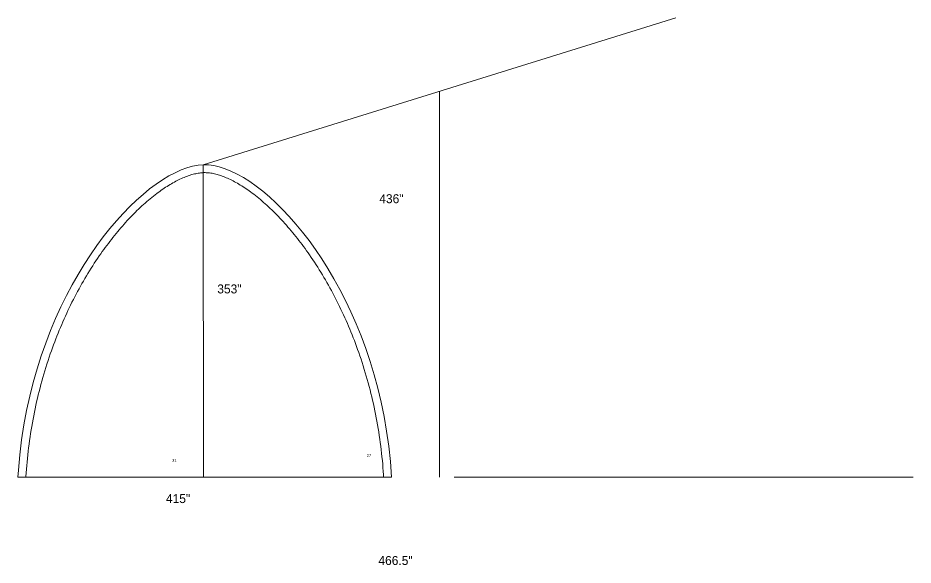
# Model space of a CAD drawing. Header units: inches. Extents: x -92.2 to -0.8, y -5886.5 to -5847.2.
# Drawn here: x -21.61 to -11.08, y -5868.47 to -5862.03 of the extents above; entities that cross this region are included whole.
import ezdxf

# ---------------------------------------------------------------- set-up
doc = ezdxf.new("R2010")
doc.units = ezdxf.units.IN
doc.header["$LTSCALE"] = 0.2
doc.header["$MEASUREMENT"] = 0
doc.layers.add('NAILERS', color=7, linetype='Continuous', lineweight=0)
doc.layers.add('None', color=7, linetype='Continuous', lineweight=0)
doc.styles.add('Tw Cen MT', font='Tw Cen MT')

msp = doc.modelspace()

# ---------------------------------------------------------------- linework, layer by layer
at = {"layer": 'NAILERS', "color": 250, "lineweight": 0}
msp.add_lwpolyline([(-17.211375, -5867.431856), (-17.225426, -5867.248692), (-17.245007, -5867.069032), (-17.26987, -5866.892978), (-17.299765, -5866.720628), (-17.334446, -5866.552081), (-17.373663, -5866.387437), (-17.417167, -5866.226793), (-17.464711, -5866.070251), (-17.516045, -5865.917908), (-17.570921, -5865.769864), (-17.629091, -5865.626217), (-17.690306, -5865.487068), (-17.754318, -5865.352515), (-17.820877, -5865.222657), (-17.889736, -5865.097594), (-17.960646, -5864.977424), (-18.033359, -5864.862247), (-18.107625, -5864.752161), (-18.183197, -5864.647267), (-18.259826, -5864.547662), (-18.337264, -5864.453447), (-18.415261, -5864.36472), (-18.49357, -5864.281581), (-18.571941, -5864.204128), (-18.650127, -5864.132461), (-18.727879, -5864.066678), (-18.804948, -5864.00688), (-18.881087, -5863.953165), (-18.956045, -5863.905632), (-19.029575, -5863.86438), (-19.101428, -5863.829508), (-19.171357, -5863.801117), (-19.239111, -5863.779303), (-19.304443, -5863.764168), (-19.367105, -5863.75581), (-19.4271, -5863.754327), (-19.488541, -5863.75975), (-19.552759, -5863.771993), (-19.619506, -5863.790957), (-19.688534, -5863.816541), (-19.759593, -5863.848648), (-19.832436, -5863.887177), (-19.906813, -5863.932031), (-19.982477, -5863.983109), (-20.059179, -5864.040312), (-20.13667, -5864.103542), (-20.214701, -5864.172699), (-20.293025, -5864.247685), (-20.371393, -5864.328399), (-20.449555, -5864.414744), (-20.527264, -5864.506619), (-20.604272, -5864.603926), (-20.680328, -5864.706565), (-20.755186, -5864.814438), (-20.828597, -5864.927445), (-20.900311, -5865.045487), (-20.970081, -5865.168466), (-21.037658, -5865.296281), (-21.102793, -5865.428834), (-21.165238, -5865.566025), (-21.224745, -5865.707757), (-21.281064, -5865.853928), (-21.333948, -5866.004441), (-21.383148, -5866.159196), (-21.428415, -5866.318094), (-21.4695, -5866.481036), (-21.506156, -5866.647922), (-21.538134, -5866.818655), (-21.565184, -5866.993134), (-21.58706, -5867.17126), (-21.603511, -5867.352934), (-21.608769, -5867.431858), (-21.608312, -5867.431873), (-21.607452, -5867.431899), (-21.606215, -5867.431937), (-21.604625, -5867.431986), (-21.602707, -5867.432045), (-21.600486, -5867.432113), (-21.597986, -5867.43219), (-21.595232, -5867.432275), (-21.592249, -5867.432366), (-21.589061, -5867.432464), (-21.585693, -5867.432568), (-21.58217, -5867.432676), (-21.578516, -5867.432789), (-21.574757, -5867.432904), (-21.570916, -5867.433022), (-21.567019, -5867.433142), (-21.56309, -5867.433263), (-21.559154, -5867.433384), (-21.555236, -5867.433504), (-21.55136, -5867.433623), (-21.547551, -5867.433741), (-21.543834, -5867.433855), (-21.540233, -5867.433966), (-21.536774, -5867.434072), (-21.53348, -5867.434173), (-21.530376, -5867.434269), (-21.527488, -5867.434357), (-21.52484, -5867.434439), (-21.522457, -5867.434512), (-21.520362, -5867.434577), (-21.518582, -5867.434631), (-21.51714, -5867.434676), (-21.516062, -5867.434709), (-21.515372, -5867.43473), (-21.515095, -5867.434738), (-21.515085, -5867.434669), (-21.51508, -5867.434587), (-21.515074, -5867.434506), (-21.515069, -5867.434424), (-21.515063, -5867.434343), (-21.515058, -5867.434262), (-21.515053, -5867.434182), (-21.515048, -5867.434101), (-21.515044, -5867.43402), (-21.515039, -5867.43394), (-21.515034, -5867.433859), (-21.51503, -5867.433779), (-21.515025, -5867.433698), (-21.515021, -5867.433618), (-21.515016, -5867.433538), (-21.515012, -5867.433457), (-21.515007, -5867.433377), (-21.515003, -5867.433297), (-21.514999, -5867.433217), (-21.514994, -5867.433137), (-21.51499, -5867.433056), (-21.514985, -5867.432976), (-21.514981, -5867.432896), (-21.514976, -5867.432816), (-21.514972, -5867.432735), (-21.514967, -5867.432655), (-21.514963, -5867.432574), (-21.514958, -5867.432494), (-21.514953, -5867.432413), (-21.514948, -5867.432332), (-21.514943, -5867.432251), (-21.514938, -5867.43217), (-21.514932, -5867.432089), (-21.514927, -5867.432008), (-21.514921, -5867.431926), (-21.514537, -5867.42576), (-21.511701, -5867.383119), (-21.508544, -5867.340541), (-21.505069, -5867.298027), (-21.501274, -5867.255579), (-21.497161, -5867.213199), (-21.492729, -5867.170889), (-21.48798, -5867.12865), (-21.482912, -5867.086484), (-21.477528, -5867.044393), (-21.471827, -5867.002378), (-21.465809, -5866.960443), (-21.459475, -5866.918588), (-21.452826, -5866.876815), (-21.44586, -5866.835126), (-21.43858, -5866.793524), (-21.430985, -5866.752008), (-21.423076, -5866.710583), (-21.414853, -5866.669249), (-21.406316, -5866.628007), (-21.397465, -5866.586861), (-21.388302, -5866.545812), (-21.378826, -5866.504861), (-21.369038, -5866.46401), (-21.358938, -5866.423262), (-21.348527, -5866.382617), (-21.337804, -5866.342079), (-21.326771, -5866.301648), (-21.315427, -5866.261326), (-21.303773, -5866.221116), (-21.291809, -5866.181019), (-21.279536, -5866.141036), (-21.266954, -5866.101171), (-21.254063, -5866.061423), (-21.240864, -5866.021797), (-21.227357, -5865.982292), (-21.214203, -5865.94477), (-21.201687, -5865.909878), (-21.188954, -5865.875149), (-21.176005, -5865.840582), (-21.162841, -5865.80618), (-21.149462, -5865.771945), (-21.135869, -5865.737876), (-21.122063, -5865.703977), (-21.108044, -5865.670248), (-21.093814, -5865.63669), (-21.079372, -5865.603306), (-21.06472, -5865.570096), (-21.049858, -5865.537062), (-21.034786, -5865.504205), (-21.019507, -5865.471526), (-21.004019, -5865.439028), (-20.988324, -5865.406711), (-20.972424, -5865.374577), (-20.956317, -5865.342628), (-20.940005, -5865.310864), (-20.923489, -5865.279286), (-20.90677, -5865.247898), (-20.889847, -5865.216699), (-20.872723, -5865.185691), (-20.855396, -5865.154876), (-20.837869, -5865.124255), (-20.820142, -5865.093829), (-20.802215, -5865.0636), (-20.78409, -5865.033569), (-20.765766, -5865.003738), (-20.747245, -5864.974107), (-20.728527, -5864.944679), (-20.709614, -5864.915455), (-20.690504, -5864.886436), (-20.671201, -5864.857623), (-20.651703, -5864.829019), (-20.633601, -5864.802894), (-20.616012, -5864.777909), (-20.598315, -5864.753163), (-20.580512, -5864.72866), (-20.562608, -5864.704403), (-20.544605, -5864.680395), (-20.526507, -5864.656641), (-20.508318, -5864.633143), (-20.49004, -5864.609906), (-20.471676, -5864.586932), (-20.453231, -5864.564226), (-20.434707, -5864.541792), (-20.416108, -5864.519631), (-20.397437, -5864.497749), (-20.378698, -5864.476149), (-20.359893, -5864.454834), (-20.341026, -5864.433809), (-20.3221, -5864.413075), (-20.303118, -5864.392638), (-20.284085, -5864.3725), (-20.265003, -5864.352666), (-20.245875, -5864.333139), (-20.226705, -5864.313922), (-20.207496, -5864.295019), (-20.188252, -5864.276433), (-20.168975, -5864.258169), (-20.14967, -5864.240229), (-20.130338, -5864.222618), (-20.110984, -5864.205338), (-20.091612, -5864.188394), (-20.072223, -5864.171789), (-20.052822, -5864.155526), (-20.033412, -5864.13961), (-20.013996, -5864.124044), (-19.994577, -5864.10883), (-19.97516, -5864.093974), (-19.957537, -5864.080807), (-19.939963, -5864.067978), (-19.922443, -5864.055488), (-19.904982, -5864.043341), (-19.887585, -5864.031537), (-19.870256, -5864.020079), (-19.853001, -5864.00897), (-19.835824, -5863.998211), (-19.81873, -5863.987804), (-19.801725, -5863.977752), (-19.784812, -5863.968057), (-19.767997, -5863.95872), (-19.751284, -5863.949745), (-19.734679, -5863.941132), (-19.718186, -5863.932885), (-19.701811, -5863.925005), (-19.685557, -5863.917495), (-19.66943, -5863.910356), (-19.653436, -5863.90359), (-19.637577, -5863.897201), (-19.621861, -5863.891189), (-19.60629, -5863.885558), (-19.590871, -5863.880309), (-19.575608, -5863.875444), (-19.560506, -5863.870965), (-19.54557, -5863.866875), (-19.530804, -5863.863175), (-19.516214, -5863.859869), (-19.501804, -5863.856957), (-19.48758, -5863.854442), (-19.473545, -5863.852327), (-19.459706, -5863.850613), (-19.446066, -5863.849302), (-19.432631, -5863.848396), (-19.419406, -5863.847899), (-19.406377, -5863.847811), (-19.393243, -5863.848133), (-19.379897, -5863.848864), (-19.366345, -5863.850001), (-19.35259, -5863.851543), (-19.338639, -5863.853487), (-19.324495, -5863.855831), (-19.310164, -5863.858573), (-19.295651, -5863.86171), (-19.28096, -5863.865241), (-19.266096, -5863.869164), (-19.251064, -5863.873477), (-19.23587, -5863.878176), (-19.220517, -5863.883261), (-19.205011, -5863.888729), (-19.189356, -5863.894578), (-19.173558, -5863.900806), (-19.157621, -5863.90741), (-19.14155, -5863.914389), (-19.125351, -5863.921741), (-19.109027, -5863.929463), (-19.092584, -5863.937553), (-19.076026, -5863.946009), (-19.059359, -5863.954829), (-19.042587, -5863.964011), (-19.025716, -5863.973553), (-19.008749, -5863.983453), (-18.991692, -5863.993707), (-18.974551, -5864.004316), (-18.957328, -5864.015275), (-18.940031, -5864.026584), (-18.922662, -5864.03824), (-18.905228, -5864.05024), (-18.887733, -5864.062583), (-18.870182, -5864.075267), (-18.852579, -5864.08829), (-18.833925, -5864.102419), (-18.814506, -5864.11748), (-18.795089, -5864.132896), (-18.775676, -5864.148663), (-18.756271, -5864.164777), (-18.736876, -5864.181236), (-18.717496, -5864.198035), (-18.698134, -5864.215171), (-18.678792, -5864.232641), (-18.659475, -5864.25044), (-18.640185, -5864.268566), (-18.620926, -5864.287014), (-18.601701, -5864.305782), (-18.582514, -5864.324865), (-18.563367, -5864.344259), (-18.544265, -5864.363963), (-18.525209, -5864.383971), (-18.506205, -5864.40428), (-18.487254, -5864.424887), (-18.46836, -5864.445788), (-18.449527, -5864.466979), (-18.430758, -5864.488457), (-18.412056, -5864.510219), (-18.393425, -5864.532261), (-18.374867, -5864.554578), (-18.356386, -5864.577168), (-18.337986, -5864.600028), (-18.319669, -5864.623152), (-18.30144, -5864.646539), (-18.2833, -5864.670184), (-18.265254, -5864.694083), (-18.247305, -5864.718234), (-18.229456, -5864.742632), (-18.211711, -5864.767274), (-18.194072, -5864.792157), (-18.176543, -5864.817277), (-18.157282, -5864.845338), (-18.1379, -5864.874062), (-18.118712, -5864.902993), (-18.099719, -5864.932129), (-18.080921, -5864.96147), (-18.062319, -5864.991014), (-18.043914, -5865.020759), (-18.025706, -5865.050705), (-18.007696, -5865.080849), (-17.989886, -5865.111191), (-17.972274, -5865.141729), (-17.954863, -5865.172461), (-17.937653, -5865.203386), (-17.920645, -5865.234503), (-17.903839, -5865.265811), (-17.887236, -5865.297307), (-17.870837, -5865.328992), (-17.854643, -5865.360862), (-17.838654, -5865.392917), (-17.82287, -5865.425156), (-17.807294, -5865.457577), (-17.791924, -5865.490178), (-17.776763, -5865.522958), (-17.761811, -5865.555917), (-17.747068, -5865.589051), (-17.732535, -5865.622361), (-17.718213, -5865.655845), (-17.704103, -5865.689501), (-17.690205, -5865.723327), (-17.67652, -5865.757323), (-17.663048, -5865.791487), (-17.649792, -5865.825818), (-17.63675, -5865.860314), (-17.623924, -5865.894974), (-17.611315, -5865.929797), (-17.598707, -5865.965399), (-17.585068, -5866.004851), (-17.571736, -5866.044426), (-17.558713, -5866.084122), (-17.545999, -5866.123937), (-17.533593, -5866.163869), (-17.521497, -5866.203918), (-17.50971, -5866.24408), (-17.498234, -5866.284354), (-17.487067, -5866.324738), (-17.476212, -5866.365231), (-17.465667, -5866.40583), (-17.455434, -5866.446534), (-17.445512, -5866.487341), (-17.435903, -5866.528249), (-17.426606, -5866.569257), (-17.417622, -5866.610362), (-17.408951, -5866.651562), (-17.400594, -5866.692857), (-17.392551, -5866.734244), (-17.384822, -5866.775721), (-17.377408, -5866.817286), (-17.370309, -5866.858938), (-17.363525, -5866.900675), (-17.357057, -5866.942495), (-17.350905, -5866.984396), (-17.34507, -5867.026377), (-17.339551, -5867.068435), (-17.33435, -5867.110569), (-17.329466, -5867.152777), (-17.3249, -5867.195058), (-17.320652, -5867.237408), (-17.316724, -5867.279827), (-17.313114, -5867.322313), (-17.309823, -5867.364864), (-17.306852, -5867.407478), (-17.305296, -5867.431891), (-17.30529, -5867.431973), (-17.305284, -5867.432054), (-17.305279, -5867.432135), (-17.305274, -5867.432216), (-17.305269, -5867.432297), (-17.305264, -5867.432378), (-17.305259, -5867.432459), (-17.305254, -5867.43254), (-17.305249, -5867.43262), (-17.305245, -5867.432701), (-17.30524, -5867.432781), (-17.305236, -5867.432861), (-17.305231, -5867.432942), (-17.305227, -5867.433022), (-17.305222, -5867.433102), (-17.305218, -5867.433182), (-17.305213, -5867.433263), (-17.305209, -5867.433343), (-17.305205, -5867.433423), (-17.3052, -5867.433503), (-17.305196, -5867.433584), (-17.305192, -5867.433664), (-17.305187, -5867.433744), (-17.305182, -5867.433825), (-17.305178, -5867.433905), (-17.305173, -5867.433986), (-17.305168, -5867.434066), (-17.305164, -5867.434147), (-17.305159, -5867.434228), (-17.305154, -5867.434309), (-17.305148, -5867.43439), (-17.305143, -5867.434471), (-17.305138, -5867.434552), (-17.305132, -5867.434634), (-17.305127, -5867.434715), (-17.305014, -5867.434735), (-17.304498, -5867.434719), (-17.303583, -5867.434691), (-17.302294, -5867.434652), (-17.300656, -5867.434601), (-17.298693, -5867.434541), (-17.29643, -5867.434471), (-17.293892, -5867.434393), (-17.291104, -5867.434308), (-17.28809, -5867.434215), (-17.284875, -5867.434116), (-17.281483, -5867.434012), (-17.27794, -5867.433903), (-17.27427, -5867.43379), (-17.270497, -5867.433674), (-17.266647, -5867.433556), (-17.262744, -5867.433436), (-17.258812, -5867.433315), (-17.254877, -5867.433194), (-17.250964, -5867.433073), (-17.247096, -5867.432955), (-17.243299, -5867.432838), (-17.239597, -5867.432724), (-17.236014, -5867.432614), (-17.232577, -5867.432508), (-17.229309, -5867.432408), (-17.226235, -5867.432313), (-17.223379, -5867.432225), (-17.220768, -5867.432145), (-17.218424, -5867.432073), (-17.216373, -5867.43201), (-17.214639, -5867.431957), (-17.213248, -5867.431914), (-17.212224, -5867.431882), (-17.211591, -5867.431863)], close=True, dxfattribs=at)
at = {"layer": 'None', "color": 250, "linetype": 'Continuous', "lineweight": 0}
for p, q in [((-19.4271, -5863.754327), (-13.868197, -5862.025433)), ((-16.647648, -5862.88988), (-16.647648, -5867.432345)), ((-19.4271, -5863.754327), (-19.425307, -5867.432935)), ((-21.540233, -5867.433966), (-17.211375, -5867.431856)), ((-16.474869, -5867.432345), (-11.07567, -5867.432523))]:
    msp.add_line(p, q, dxfattribs=at)

# ---------------------------------------------------------------- texts
at = {"layer": 'NAILERS', "color": 250, "char_height": 0.0335457, "width": 0.06069554, "attachment_point": 1, "line_spacing_factor": 1.06639, "style": 'Tw Cen MT'}
for s, insert in [('31', (-19.79387, -5867.219125)), ('27', (-17.503404, -5867.162259))]:
    msp.add_mtext(s, dxfattribs=dict(at, insert=insert))
at = {"layer": 'None', "color": 250, "char_height": 0.1054688, "attachment_point": 7, "line_spacing_factor": 1.094749, "style": 'Tw Cen MT'}
for s, insert in [('436"', (-17.356585, -5864.208819)), ('353"', (-19.262835, -5865.271319)), ('415"', (-19.867001, -5867.740069)), ('466.5"', (-17.367001, -5868.469236))]:
    msp.add_mtext(s, dxfattribs=dict(at, insert=insert))

doc.saveas('drawing.dxf')
